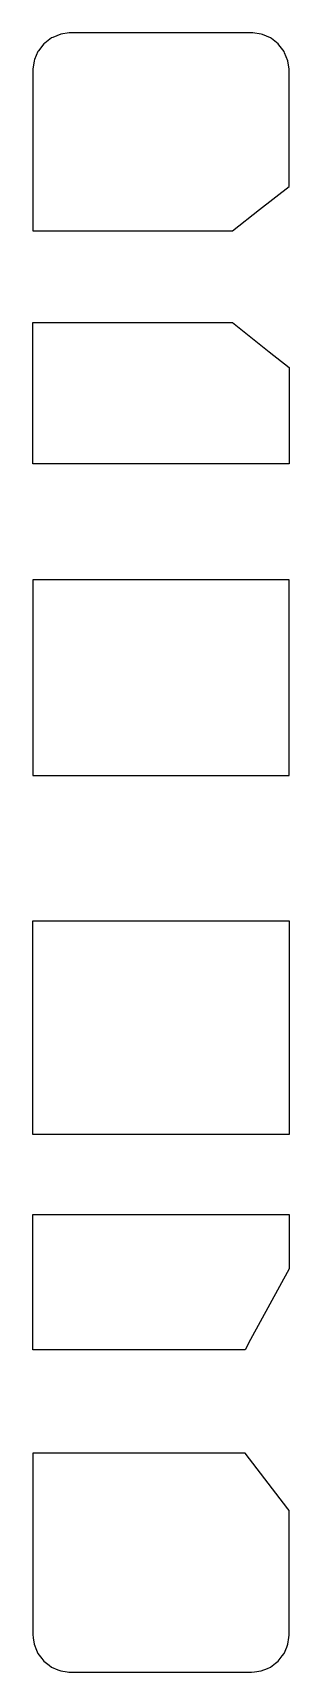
# Model space of a CAD drawing. Header units: metres. Extents: x 2.4 to 16, y -16 to 71.
import ezdxf

# ---------------------------------------------------------------- set-up
doc = ezdxf.new("R2010")
doc.units = ezdxf.units.M

msp = doc.modelspace()

# ---------------------------------------------------------------- linework, layer by layer
for p, q in [((3.4, 70.732), (3.036, 70.453)), ((3.459, 70.756), (3.4, 70.732)), ((3.882, 70.932), (3.459, 70.756)), ((4.337, 70.992), (3.882, 70.932)), ((4.4, 71), (4.337, 70.992)), ((4.922, 71), (4.4, 71)), ((13.939, 71), (4.922, 71)), ((14, 71), (13.939, 71)), ((14.068, 70.991), (14, 71)), ((14.518, 70.932), (14.068, 70.991)), ((14.581, 70.906), (14.518, 70.932)), ((15, 70.732), (14.581, 70.906)), ((15.054, 70.69), (15, 70.732)), ((15.414, 70.414), (15.054, 70.69)), ((2.668, 70), (2.492, 69.576)), ((2.707, 70.05), (2.668, 70)), ((2.986, 70.414), (2.707, 70.05)), ((3.036, 70.453), (2.986, 70.414)), ((15.456, 70.36), (15.414, 70.414)), ((15.732, 70), (15.456, 70.36)), ((15.758, 69.937), (15.732, 70)), ((15.932, 69.518), (15.758, 69.937)), ((2.408, 69.063), (2.4, 69)), ((2.4, 69), (2.4, 64.07)), ((2.468, 69.518), (2.408, 69.063)), ((2.492, 69.576), (2.468, 69.518)), ((15.991, 69.068), (15.932, 69.518)), ((16, 69), (15.991, 69.068)), ((16, 67.169), (16, 69)), ((16, 66.95), (16, 67.169)), ((16, 66.428), (16, 66.95)), ((16, 65.036), (16, 66.428)), ((16, 62.845), (16, 65.036)), ((2.4, 64.07), (2.4, 61.607)), ((14.431, 61.616), (16, 62.845)), ((16, 62.845), (16, 62.845)), ((2.4, 61.607), (2.4, 60.486)), ((13, 60.486), (14.431, 61.616)), ((2.4, 60.486), (10.571, 60.486)), ((10.571, 60.486), (13, 60.486)), ((2.4, 53.037), (2.4, 55.618)), ((2.4, 55.618), (4.829, 55.618)), ((4.829, 55.618), (13, 55.618)), ((13, 55.618), (14.945, 54.074)), ((14.945, 54.074), (16, 53.242)), ((16, 53.242), (16, 52.842)), ((16, 53.242), (16, 53.242)), ((2.4, 51.806), (2.4, 53.037)), ((16, 52.842), (16, 50.949)), ((2.4, 51.288), (2.4, 51.806)), ((2.4, 49.709), (2.4, 51.288)), ((16, 50.949), (16, 48.127)), ((2.4, 48.127), (2.4, 49.709)), ((6.343, 48.127), (2.4, 48.127)), ((16, 48.127), (6.343, 48.127)), ((12.057, 41.978), (2.4, 41.978)), ((2.4, 41.978), (2.4, 40.608)), ((16, 41.978), (12.057, 41.978)), ((16, 39.467), (16, 41.978)), ((2.4, 40.608), (2.4, 39.467)), ((2.4, 39.467), (2.4, 36.314)), ((16, 34.446), (16, 39.467)), ((2.4, 36.314), (2.4, 32.539)), ((16, 32.539), (16, 34.446)), ((2.4, 32.539), (2.4, 32.106)), ((16, 31.585), (16, 32.539)), ((2.4, 32.106), (2.4, 31.585)), ((2.4, 31.585), (14.503, 31.585)), ((14.503, 31.585), (16, 31.585)), ((16, 31.585), (16, 31.585)), ((2.4, 23.455), (2.4, 23.879)), ((2.4, 23.879), (3.897, 23.879)), ((3.897, 23.879), (16, 23.879)), ((16, 23.879), (16, 22.925)), ((2.4, 22.925), (2.4, 23.455)), ((2.4, 19.34), (2.4, 22.925)), ((16, 22.925), (16, 16.95)), ((16, 22.925), (16, 22.925)), ((2.4, 16.95), (2.4, 19.34)), ((2.4, 14.942), (2.4, 16.95)), ((16, 16.95), (16, 12.533)), ((2.4, 12.533), (2.4, 14.942)), ((9.063, 12.533), (2.4, 12.533)), ((16, 12.533), (9.063, 12.533)), ((2.4, 6.302), (2.4, 8.29)), ((2.4, 8.29), (9.337, 8.29)), ((9.337, 8.29), (16, 8.29)), ((16, 8.29), (16, 7.214)), ((16, 8.29), (16, 8.29)), ((16, 7.214), (16, 5.404)), ((2.4, 1.959), (2.4, 6.302)), ((16, 5.404), (13.953, 1.66)), ((2.4, 1.116), (2.4, 1.959)), ((10.516, 1.116), (2.4, 1.116)), ((13.656, 1.116), (10.516, 1.116)), ((13.953, 1.66), (13.656, 1.116)), ((4.951, -4.383), (2.4, -4.383)), ((2.4, -4.383), (2.4, -4.722)), ((2.4, -4.722), (2.4, -5.745)), ((13.656, -4.383), (4.951, -4.383)), ((15.922, -7.325), (13.656, -4.383)), ((2.4, -5.745), (2.4, -6.294)), ((2.4, -6.294), (2.4, -13.961)), ((16, -7.424), (15.922, -7.325)), ((16, -7.453), (16, -7.424)), ((16, -8.685), (16, -7.453)), ((16, -7.453), (16, -7.453)), ((16, -9.324), (16, -8.685)), ((16, -14), (16, -9.324)), ((2.4, -13.961), (2.4, -14)), ((2.4, -14), (2.423, -14.173)), ((2.423, -14.173), (2.468, -14.518)), ((2.468, -14.518), (2.601, -14.838)), ((15.732, -15), (15.868, -14.673)), ((15.868, -14.673), (15.932, -14.518)), ((15.932, -14.518), (15.978, -14.166)), ((15.978, -14.166), (15.997, -14.042)), ((15.997, -14.042), (16, -14)), ((15.997, -14.042), (15.997, -14.042)), ((2.601, -14.838), (2.668, -15)), ((2.668, -15), (2.879, -15.275)), ((2.879, -15.275), (2.986, -15.414)), ((2.986, -15.414), (3.261, -15.626)), ((3.261, -15.626), (3.4, -15.732)), ((15, -15.732), (15.281, -15.516)), ((15.281, -15.516), (15.414, -15.414)), ((15.414, -15.414), (15.63, -15.133)), ((15.63, -15.133), (15.732, -15)), ((3.4, -15.732), (3.721, -15.865)), ((3.721, -15.865), (3.882, -15.932)), ((3.882, -15.932), (4.227, -15.977)), ((4.227, -15.977), (4.313, -15.989)), ((4.313, -15.989), (4.361, -15.997)), ((4.361, -15.997), (4.4, -16)), ((4.4, -16), (5.943, -16)), ((5.943, -16), (14, -16)), ((14, -16), (14.166, -15.978)), ((14.166, -15.978), (14.518, -15.932)), ((14.518, -15.932), (14.845, -15.796)), ((14.845, -15.796), (15, -15.732))]:
    msp.add_line(p, q)

doc.saveas('drawing.dxf')
